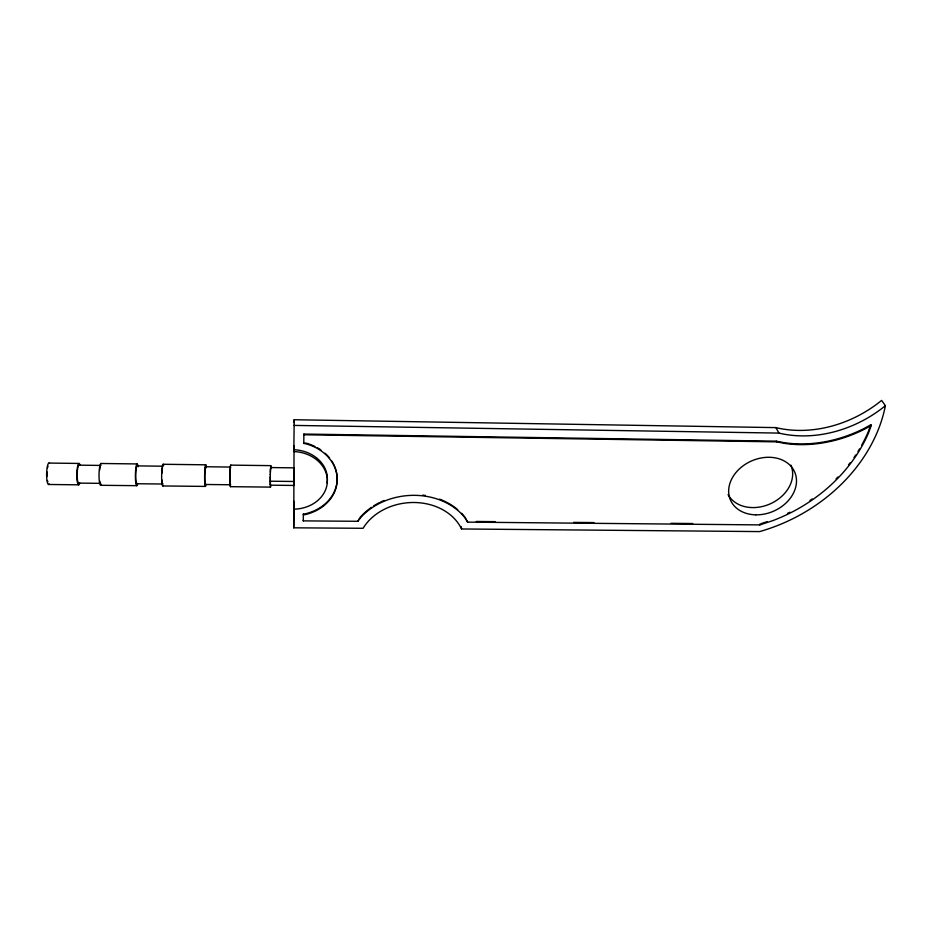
<?xml version="1.0" encoding="UTF-8"?>
<svg xmlns="http://www.w3.org/2000/svg" width="932" height="932" viewBox="0 0 932 932"><rect width="100%" height="100%" fill="white"/><g stroke="black" fill="none" stroke-linecap="round" stroke-linejoin="round"><path stroke-width="1.4" d="M327.027 482.951A34.74 28.799 2 0 0 293.848 449.725L294.174 419.738L775.902 427.613A110.873 89.705 -31.6 0 0 881.625 400.411L885.4 405.711A158.3 128.884 -25.5 0 1 759.638 531.59L461.55 528.968A53.893 43.501 -5.6 0 0 413.936 502.499A53.893 43.501 -5.6 0 0 363.084 528.293L293.731 527.815L294.046 445.659M294.163 422.58L294.174 419.738M270.338 484.267L270.501 485.188L293.825 485.444L294.069 467.852L270.734 467.561L270.548 468.947M871.28 425.458L864.395 429.244A122.022 98.431 -31.5 0 1 784.837 443.422L776.624 441.85L303.832 434.778L303.867 434.056L776.251 441.162L784.453 442.723A121.906 98.373 -31.5 0 0 863.941 428.557L870.826 424.771L871.28 425.458L868.403 433.205A148.572 120.892 -25.5 0 1 772.745 520.65L759.895 524.902L467.643 522.13L465.091 517.982A63.283 51.074 -5.6 0 0 361.034 517.155L357.935 521.291L303.296 520.883L303.366 514.08L305.125 513.87A44.608 36.989 2 0 0 336.277 471.312M303.366 514.08L303.343 514.848L305.102 514.627A44.654 37 2 0 0 337.186 479.677A44.654 37 2 0 0 305.603 443.725L303.785 443.457L303.867 434.056M270.268 476.846L270.478 487.11L230.46 486.679M270.245 474.12L270.222 484.407M270.315 474.528L270.42 469.146M303.296 520.883L303.331 520.114M303.785 443.457L303.809 442.735M270.373 472.349L270.758 465.639L230.717 465.126M293.731 527.815L294.034 501.276L293.673 509.198A34.81 28.834 1.9 0 0 327.365 480.761A34.81 28.834 1.9 0 0 293.766 451.542M270.699 485.351L270.478 487.11M870.826 424.771L867.948 432.53A148.444 120.834 -25.5 0 1 861.646 445.228M358.68 519.497L361.01 516.398A63.236 51.05 -5.6 0 1 371.402 507.381M760.827 523.737L767.246 521.617M476.24 521.466L495.137 521.64M573.588 522.386L593.917 522.584M670.923 523.318L692.709 523.528M270.257 481.215L293.72 481.471M78.766 483.114L100.796 483.347M136.864 483.743L162.867 484.023M205.483 484.489L230.484 484.757M48.744 484.489L78.742 484.815M100.784 485.292L136.841 485.677M162.855 485.956L205.459 486.411M100.982 463.484L137.062 463.938M163.077 464.276L205.716 464.812M48.918 463.064L78.929 463.449M78.917 465.161L100.959 465.429M137.039 465.883L163.065 466.21M205.692 466.746L230.693 467.06A8.866 0.606 -89.1 0 0 229.959 477.522A8.866 0.606 -89.1 0 0 230.635 484.325M293.895 425.411L778.942 433.089A111.677 90.101 -31.5 0 0 885.4 405.711M775.902 427.613L778.942 433.089M776.251 441.162L776.624 441.85M759.545 524.168L759.895 524.902M270.734 467.561L270.886 468.54M270.758 465.639L271.002 468.435M467.643 522.13L464.975 517.225A63.236 51.05 -5.6 0 0 461.573 513.299M461.2 526.568L461.55 528.968M357.911 520.534L357.935 521.291M47.835 481.832A9.017 1.852 -88.9 0 1 47.462 480.504M47.008 476.567A9.017 1.852 -88.9 0 1 47.043 471.883M47.555 467.713A9.017 1.852 -88.9 0 1 47.963 466.186M79.185 482.671A8.994 1.643 -88.9 0 1 77.181 474.586A8.994 1.643 -88.9 0 1 79.337 465.359M373.557 505.96A63.236 51.05 -5.6 0 1 379.242 502.721M380.431 502.138A63.236 51.05 -5.6 0 1 384.066 500.496M422.697 495.102A63.236 51.05 -5.6 0 1 425.365 495.463M439.566 499.144A63.236 51.05 -5.6 0 1 457.694 509.653M305.626 443.003A44.608 36.989 2 0 1 314.934 446.475M317.369 447.756A44.608 36.989 2 0 1 320.876 449.946M325.093 453.267A44.608 36.989 2 0 1 329.59 457.996M331.815 461.084A44.608 36.989 2 0 1 335.916 469.996M859.502 448.956A148.444 120.834 -25.5 0 1 857.999 451.403M855.646 455.049A148.444 120.834 -25.5 0 1 854.015 457.437M850.124 462.785A148.444 120.834 -25.5 0 1 848.504 464.882M837.961 476.974A148.444 120.834 -25.5 0 1 836.086 478.908M812.203 498.946A148.444 120.834 -25.5 0 1 809.955 500.496M789.893 512.239A148.444 120.834 -25.5 0 1 787.435 513.45M790.907 465.173A34.74 27.308 -23.7 0 1 770.997 503.501A34.74 27.308 -23.7 0 1 728.067 494.659M230.647 486.143A10.788 0.734 -89.1 0 1 229.831 476.473A10.788 0.734 -89.1 0 1 230.903 465.371M163.193 485.421A10.858 1.293 -89 0 1 161.679 474.26A10.858 1.293 -89 0 1 163.717 465.487M205.949 484.652A10.811 0.944 -89.1 0 1 204.737 482.298A10.811 0.944 -89.1 0 1 205.063 467.689A10.811 0.944 -89.1 0 1 206.345 467.631M162.599 483.859A8.924 1.06 -89 0 1 161.982 479.992M161.947 473.246A8.924 1.06 -89 0 1 162.506 467.608M205.692 484.046A8.889 0.769 -89.1 0 1 204.819 474.912A8.889 0.769 -89.1 0 1 206.065 467.724M137.19 483.3A8.936 1.247 -89 0 1 135.688 475.273A8.936 1.247 -89 0 1 137.353 466.082M137.61 483.906A10.881 1.515 -89 0 1 135.629 481.529A10.881 1.515 -89 0 1 136.049 466.839A10.881 1.515 -89 0 1 138.099 466.781M101.25 484.757A10.928 1.817 -89 0 1 99.037 474.947A10.928 1.817 -89 0 1 101.448 463.74M100.062 482.403A8.971 1.491 -89 0 1 99.759 481.075M99.619 470.287A8.971 1.491 -89 0 1 100.202 466.839M49.326 483.964A10.73 2.202 -88.9 0 1 46.6 474.33A10.73 2.202 -88.9 0 1 49.489 463.32M79.733 483.079A10.695 1.957 -88.9 0 1 77.263 481.436A10.695 1.957 -88.9 0 1 77.379 467.666A10.695 1.957 -88.9 0 1 79.896 464.649M755.817 514.837A35.032 27.436 -23.6 0 0 794.751 472.198A35.032 27.436 -23.6 0 0 737.165 471.138A35.032 27.436 -23.6 0 0 755.817 514.837"/></g></svg>
